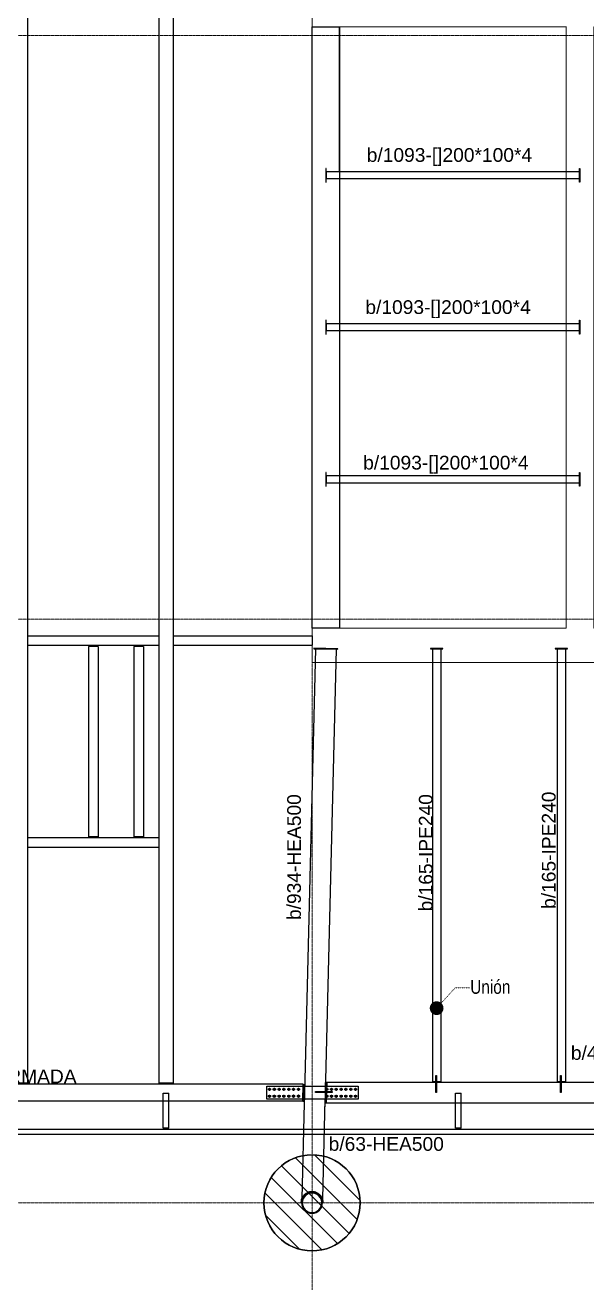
# Model space of a CAD drawing. Header units: millimetres. Extents: x -999 to 93225, y -17477 to 29086.
# Drawn here: x 17216 to 25393, y -1016 to 17303 of the extents above; entities that cross this region are included whole.
import ezdxf
from ezdxf.enums import TextEntityAlignment as Align

# ---------------------------------------------------------------- set-up
doc = ezdxf.new("R2010")
doc.units = ezdxf.units.MM
doc.header["$LTSCALE"] = 0.4
for name, pattern in [('Dash', [0.9525, 0.47625, -0.47625]), ('Dot', [0.714375, 0, -0.714375]), ('Grid Line', [3.33375, 1.905, -0.47625, 0.47625, -0.47625])]:
    doc.linetypes.add(name, pattern=pattern)
doc.layers.get('0').update_dxf_attribs({"color": 255})
for name, color, linetype, lineweight in [('0-2', 7, 'Dash', 9), ('0-3', 250, 'Continuous', 5), ('E_COLUMNAS', 1, 'Continuous', 18), ('E_COLUMNAS-1', 1, 'Continuous', 25), ('E_EJES-1', 8, 'Grid Line', 9), ('E_TEXTO', 3, 'Continuous', 9), ('E_TEXTO-1', 3, 'Dot', 9), ('E_VIGAS-1', 254, 'Continuous', 25), ('E_VIGAS-2', 8, 'Continuous', 25), ('I-WALL-1', 2, 'Continuous', 18)]:
    doc.layers.add(name, color=color, linetype=linetype, lineweight=lineweight)
doc.layers.add('COTAS', color=8, linetype='Continuous')
doc.layers.add('P_PLATINA', color=6, linetype='Continuous')
doc.styles.add('CX', font='ARIALUNI.ttf', dxfattribs={"width": 0.8, "height": 300})
doc.styles.add('VERDANA', font='arial.ttf')

# ---------------------------------------------------------------- blocks, each defined once
blk = doc.blocks.new('EST_SFM_VIGA-METALICA-SECCION-C - EST_SFM_VIGA-METALICA-UPN160-1509776-_10_00m_N_E_-NIVEL-3 DOC')
at = {"layer": 'E_VIGAS-1'}
for p, q in [((44.822, 0.047), (-44.831, 0.047)), ((-44.831, -0.018), (44.822, -0.018))]:
    blk.add_line(p, q, dxfattribs=at)
blk = doc.blocks.new('DCTIB_CNI_EST_MOD-1A-FAC_0001_rvt-2-_10_00m_N_E_-NIVEL-3 DOC')
at = {"layer": 'E_VIGAS-1'}
for p, q in [((-67.828, 142.261), (-67.746, 142.261)), ((-67.828, 141.749), (-67.828, 142.261)), ((-67.746, 141.749), (-67.746, 142.261)), ((-63.573, 142.261), (-63.491, 142.261)), ((-63.573, 141.749), (-63.573, 142.261)), ((-63.491, 141.749), (-63.491, 142.261)), ((-67.746, 141.749), (-67.828, 141.749)), ((-67.828, 141.748), (-67.828, 141.749)), ((-67.828, 141.749), (-67.746, 141.749)), ((-67.8, 141.748), (-67.828, 141.748)), ((-67.789, 141.743), (-67.789, 141.748)), ((-67.789, 141.729), (-67.789, 141.743)), ((-67.784, 141.748), (-67.784, 141.743)), ((-67.784, 141.743), (-67.784, 141.729)), ((-67.746, 141.748), (-67.774, 141.748)), ((-67.746, 141.749), (-67.746, 141.748)), ((-63.491, 141.749), (-63.573, 141.749)), ((-63.573, 141.748), (-63.573, 141.749)), ((-63.573, 141.749), (-63.491, 141.749)), ((-63.545, 141.748), (-63.573, 141.748)), ((-63.535, 141.743), (-63.535, 141.748)), ((-63.535, 141.729), (-63.535, 141.743)), ((-63.53, 141.748), (-63.53, 141.743)), ((-63.53, 141.743), (-63.53, 141.729)), ((-63.491, 141.748), (-63.519, 141.748)), ((-63.491, 141.749), (-63.491, 141.748))]:
    blk.add_line(p, q, dxfattribs=at)
for points, knots in [([(-67.8, 141.748), (-67.799, 141.748), (-67.798, 141.748), (-67.795, 141.748), (-67.793, 141.747), (-67.791, 141.747), (-67.79, 141.745), (-67.789, 141.744), (-67.789, 141.743)], [0, 0, 0, 0, 0.142857, 0.285714, 0.428571, 0.571429, 0.785714, 1, 1, 1, 1]), ([(-67.789, 141.743), (-67.789, 141.744), (-67.79, 141.746), (-67.791, 141.747), (-67.793, 141.747), (-67.794, 141.748), (-67.795, 141.748), (-67.797, 141.748), (-67.799, 141.748), (-67.8, 141.748)], [0, 0, 0, 0, 0.285714, 0.428571, 0.571429, 0.678571, 0.732143, 0.785714, 1, 1, 1, 1]), ([(-67.774, 141.748), (-67.775, 141.748), (-67.776, 141.748), (-67.779, 141.748), (-67.781, 141.747), (-67.783, 141.747), (-67.784, 141.745), (-67.784, 141.744), (-67.784, 141.743)], [0, 0, 0, 0, 0.142857, 0.285714, 0.428571, 0.571429, 0.785714, 1, 1, 1, 1]), ([(-67.784, 141.743), (-67.784, 141.744), (-67.784, 141.746), (-67.782, 141.747), (-67.781, 141.747), (-67.779, 141.748), (-67.778, 141.748), (-67.777, 141.748), (-67.775, 141.748), (-67.774, 141.748)], [0, 0, 0, 0, 0.285714, 0.428571, 0.571429, 0.678571, 0.732143, 0.785714, 1, 1, 1, 1]), ([(-63.545, 141.748), (-63.544, 141.748), (-63.543, 141.748), (-63.54, 141.748), (-63.538, 141.747), (-63.536, 141.747), (-63.535, 141.745), (-63.535, 141.744), (-63.535, 141.743)], [0, 0, 0, 0, 0.142857, 0.285714, 0.428571, 0.571429, 0.785714, 1, 1, 1, 1]), ([(-63.535, 141.743), (-63.535, 141.744), (-63.535, 141.746), (-63.537, 141.747), (-63.538, 141.747), (-63.54, 141.748), (-63.541, 141.748), (-63.542, 141.748), (-63.544, 141.748), (-63.545, 141.748)], [0, 0, 0, 0, 0.285714, 0.428571, 0.571429, 0.678571, 0.732143, 0.785714, 1, 1, 1, 1]), ([(-63.519, 141.748), (-63.52, 141.748), (-63.521, 141.748), (-63.524, 141.748), (-63.526, 141.747), (-63.528, 141.747), (-63.529, 141.745), (-63.53, 141.744), (-63.53, 141.743)], [0, 0, 0, 0, 0.142857, 0.285714, 0.428571, 0.571429, 0.785714, 1, 1, 1, 1]), ([(-63.53, 141.743), (-63.53, 141.744), (-63.529, 141.746), (-63.528, 141.747), (-63.526, 141.747), (-63.525, 141.748), (-63.524, 141.748), (-63.522, 141.748), (-63.52, 141.748), (-63.519, 141.748)], [0, 0, 0, 0, 0.285714, 0.428571, 0.571429, 0.678571, 0.732143, 0.785714, 1, 1, 1, 1])]:
    blk.add_open_spline(points, degree=3, knots=knots, dxfattribs=at)
blk.add_blockref('EST_SFM_VIGA-METALICA-SECCION-C - EST_SFM_VIGA-METALICA-UPN160-1509776-_10_00m_N_E_-NIVEL-3 DOC', (-41.042, 141.682), dxfattribs=at)
blk = doc.blocks.new('Part-72574620-2128 - 1471')
at = {"color": 253, "linetype": 'Continuous'}
for p, q in [((29064, 7879), (30396, 7880)), ((29064, 7689), (29064, 7879)), ((30396, 7880), (30396, 7689)), ((30396, 7689), (29064, 7689))]:
    blk.add_line(p, q, dxfattribs=at)
blk = doc.blocks.new('Bolt-72574620-2129 - 1471')
at = {"color": 253, "linetype": 'Continuous'}
for p, q in [((29921, 7841), (29936, 7850)), ((29921, 7824), (29921, 7841)), ((29936, 7815), (29921, 7824)), ((29921, 7741), (29936, 7750)), ((29921, 7724), (29921, 7741)), ((29936, 7715), (29921, 7724)), ((29936, 7850), (29951, 7841)), ((29951, 7824), (29936, 7815)), ((29936, 7750), (29951, 7741)), ((29951, 7724), (29936, 7715)), ((29951, 7841), (29951, 7824)), ((29951, 7741), (29951, 7724)), ((29991, 7841), (30006, 7850)), ((29991, 7824), (29991, 7841)), ((30006, 7815), (29991, 7824)), ((29991, 7741), (30006, 7750)), ((29991, 7724), (29991, 7741)), ((30006, 7715), (29991, 7724)), ((30006, 7850), (30021, 7841)), ((30021, 7824), (30006, 7815)), ((30006, 7750), (30021, 7741)), ((30021, 7724), (30006, 7715)), ((30021, 7841), (30021, 7824)), ((30021, 7741), (30021, 7724)), ((30061, 7841), (30076, 7850)), ((30061, 7824), (30061, 7841)), ((30076, 7815), (30061, 7824)), ((30061, 7741), (30076, 7750)), ((30061, 7724), (30061, 7741)), ((30076, 7715), (30061, 7724)), ((30076, 7850), (30091, 7841)), ((30091, 7824), (30076, 7815)), ((30076, 7750), (30091, 7741)), ((30091, 7724), (30076, 7715)), ((30091, 7841), (30091, 7824)), ((30091, 7741), (30091, 7724)), ((30131, 7841), (30146, 7850)), ((30131, 7824), (30131, 7841)), ((30146, 7815), (30131, 7824)), ((30131, 7741), (30146, 7750)), ((30131, 7724), (30131, 7741)), ((30146, 7715), (30131, 7724)), ((30146, 7850), (30161, 7841)), ((30161, 7824), (30146, 7815)), ((30146, 7750), (30161, 7741)), ((30161, 7724), (30146, 7715)), ((30161, 7841), (30161, 7824)), ((30161, 7741), (30161, 7724)), ((30201, 7841), (30216, 7850)), ((30201, 7824), (30201, 7841)), ((30216, 7815), (30201, 7824)), ((30201, 7741), (30216, 7750)), ((30201, 7724), (30201, 7741)), ((30216, 7715), (30201, 7724)), ((30216, 7850), (30231, 7841)), ((30231, 7824), (30216, 7815)), ((30216, 7750), (30231, 7741)), ((30231, 7724), (30216, 7715)), ((30231, 7841), (30231, 7824)), ((30231, 7741), (30231, 7724)), ((30271, 7841), (30286, 7850)), ((30271, 7824), (30271, 7841)), ((30286, 7815), (30271, 7824)), ((30271, 7741), (30286, 7750)), ((30271, 7724), (30271, 7741)), ((30286, 7715), (30271, 7724)), ((30286, 7850), (30301, 7841)), ((30301, 7824), (30286, 7815)), ((30286, 7750), (30301, 7741)), ((30301, 7724), (30286, 7715)), ((30301, 7841), (30301, 7824)), ((30301, 7741), (30301, 7724)), ((30341, 7841), (30356, 7850)), ((30341, 7824), (30341, 7841)), ((30356, 7816), (30341, 7824)), ((30341, 7741), (30356, 7750)), ((30341, 7724), (30341, 7741)), ((30356, 7716), (30341, 7724)), ((30356, 7850), (30371, 7842)), ((30371, 7824), (30356, 7816)), ((30356, 7750), (30371, 7742)), ((30371, 7724), (30356, 7716)), ((30371, 7842), (30371, 7824)), ((30371, 7742), (30371, 7724))]:
    blk.add_line(p, q, dxfattribs=at)
for centre, radius, start, end in [((29936, 7832), 11.5, 18.073, 198.073), ((29936, 7832), 11.5, 198.073, 18.073), ((29936, 7732), 11.5, 18.073, 198.073), ((29936, 7732), 11.5, 198.073, 18.073), ((29936, 7832), 10, 90.073, 270.073), ((29936, 7732), 10, 90.073, 270.073), ((29936, 7832), 10, 270.073, 90.073), ((29936, 7732), 10, 270.073, 90.073), ((30006, 7832), 11.5, 18.073, 198.073), ((30006, 7832), 11.5, 198.073, 18.073), ((30006, 7732), 11.5, 18.073, 198.073), ((30006, 7732), 11.5, 198.073, 18.073), ((30006, 7832), 10, 90.073, 270.073), ((30006, 7732), 10, 90.073, 270.073), ((30006, 7832), 10, 270.073, 90.073), ((30006, 7732), 10, 270.073, 90.073), ((30076, 7832), 11.5, 18.073, 198.073), ((30076, 7832), 11.5, 198.073, 18.073), ((30076, 7732), 11.5, 18.073, 198.073), ((30076, 7732), 11.5, 198.073, 18.073), ((30076, 7832), 10, 90.073, 270.073), ((30076, 7732), 10, 90.073, 270.073), ((30076, 7832), 10, 270.073, 90.073), ((30076, 7732), 10, 270.073, 90.073), ((30146, 7833), 11.5, 18.073, 198.073), ((30146, 7833), 11.5, 198.073, 18.073), ((30146, 7733), 11.5, 18.073, 198.073), ((30146, 7733), 11.5, 198.073, 18.073), ((30146, 7833), 10, 90.073, 270.073), ((30146, 7733), 10, 90.073, 270.073), ((30146, 7833), 10, 270.073, 90.073), ((30146, 7733), 10, 270.073, 90.073), ((30216, 7833), 11.5, 18.073, 198.073), ((30216, 7833), 11.5, 198.073, 18.073), ((30216, 7733), 11.5, 18.073, 198.073), ((30216, 7733), 11.5, 198.073, 18.073), ((30216, 7833), 10, 90.073, 270.073), ((30216, 7733), 10, 90.073, 270.073), ((30216, 7833), 10, 270.073, 90.073), ((30216, 7733), 10, 270.073, 90.073), ((30286, 7833), 11.5, 18.073, 198.073), ((30286, 7833), 11.5, 198.073, 18.073), ((30286, 7733), 11.5, 18.073, 198.073), ((30286, 7733), 11.5, 198.073, 18.073), ((30286, 7833), 10, 90.073, 270.073), ((30286, 7733), 10, 90.073, 270.073), ((30286, 7833), 10, 270.073, 90.073), ((30286, 7733), 10, 270.073, 90.073), ((30356, 7833), 11.5, 18.073, 198.073), ((30356, 7833), 11.5, 198.073, 18.073), ((30356, 7733), 11.5, 18.073, 198.073), ((30356, 7733), 11.5, 198.073, 18.073), ((30356, 7833), 10, 90.073, 270.073), ((30356, 7733), 10, 90.073, 270.073), ((30356, 7833), 10, 270.073, 90.073), ((30356, 7733), 10, 270.073, 90.073)]:
    blk.add_arc(centre, radius, start, end, dxfattribs=at)
blk = doc.blocks.new('Bolt-72574620-2130 - 1471')
at = {"color": 253, "linetype": 'Continuous'}
for p, q in [((29089, 7841), (29104, 7850)), ((29089, 7824), (29089, 7841)), ((29104, 7815), (29089, 7824)), ((29089, 7741), (29104, 7750)), ((29089, 7724), (29089, 7741)), ((29104, 7715), (29089, 7724)), ((29104, 7850), (29119, 7841)), ((29119, 7824), (29104, 7815)), ((29104, 7750), (29119, 7741)), ((29119, 7724), (29104, 7715)), ((29119, 7841), (29119, 7824)), ((29119, 7741), (29119, 7724)), ((29159, 7841), (29174, 7850)), ((29159, 7824), (29159, 7841)), ((29174, 7816), (29159, 7824)), ((29159, 7741), (29174, 7750)), ((29159, 7724), (29159, 7741)), ((29174, 7716), (29159, 7724)), ((29174, 7850), (29189, 7842)), ((29189, 7824), (29174, 7816)), ((29174, 7750), (29189, 7742)), ((29189, 7724), (29174, 7716)), ((29189, 7842), (29189, 7824)), ((29189, 7742), (29189, 7724)), ((29229, 7842), (29244, 7850)), ((29229, 7824), (29229, 7842)), ((29244, 7816), (29229, 7824)), ((29229, 7742), (29244, 7750)), ((29229, 7724), (29229, 7742)), ((29244, 7716), (29229, 7724)), ((29244, 7850), (29259, 7842)), ((29259, 7824), (29244, 7816)), ((29244, 7750), (29259, 7742)), ((29259, 7724), (29244, 7716)), ((29259, 7842), (29259, 7824)), ((29259, 7742), (29259, 7724)), ((29299, 7842), (29314, 7850)), ((29299, 7824), (29299, 7842)), ((29314, 7816), (29299, 7824)), ((29299, 7742), (29314, 7750)), ((29299, 7724), (29299, 7742)), ((29314, 7716), (29299, 7724)), ((29314, 7850), (29329, 7842)), ((29329, 7824), (29314, 7816)), ((29314, 7750), (29329, 7742)), ((29329, 7724), (29314, 7716)), ((29329, 7842), (29329, 7824)), ((29329, 7742), (29329, 7724)), ((29369, 7842), (29384, 7850)), ((29369, 7824), (29369, 7842)), ((29384, 7816), (29369, 7824)), ((29369, 7742), (29384, 7750)), ((29369, 7724), (29369, 7742)), ((29384, 7716), (29369, 7724)), ((29384, 7850), (29399, 7842)), ((29399, 7824), (29384, 7816)), ((29384, 7750), (29399, 7742)), ((29399, 7724), (29384, 7716)), ((29399, 7842), (29399, 7824)), ((29399, 7742), (29399, 7724)), ((29439, 7842), (29454, 7851)), ((29439, 7825), (29439, 7842)), ((29454, 7816), (29439, 7825)), ((29439, 7742), (29454, 7751)), ((29439, 7725), (29439, 7742)), ((29454, 7716), (29439, 7725)), ((29454, 7851), (29469, 7842)), ((29469, 7825), (29454, 7816)), ((29454, 7751), (29469, 7742)), ((29469, 7725), (29454, 7716)), ((29469, 7842), (29469, 7825)), ((29469, 7742), (29469, 7725)), ((29509, 7842), (29524, 7851)), ((29509, 7825), (29509, 7842)), ((29524, 7816), (29509, 7825)), ((29509, 7742), (29524, 7751)), ((29509, 7725), (29509, 7742)), ((29524, 7716), (29509, 7725)), ((29524, 7851), (29539, 7842)), ((29539, 7825), (29524, 7816)), ((29524, 7751), (29539, 7742)), ((29539, 7725), (29524, 7716)), ((29539, 7842), (29539, 7825)), ((29539, 7742), (29539, 7725))]:
    blk.add_line(p, q, dxfattribs=at)
for centre, radius, start, end in [((29104, 7833), 11.5, 18.073, 198.073), ((29104, 7833), 11.5, 198.073, 18.073), ((29104, 7733), 11.5, 18.073, 198.073), ((29104, 7733), 11.5, 198.073, 18.073), ((29104, 7833), 10, 90.073, 270.073), ((29104, 7733), 10, 90.073, 270.073), ((29104, 7833), 10, 270.073, 90.073), ((29104, 7733), 10, 270.073, 90.073), ((29174, 7833), 11.5, 18.073, 198.073), ((29174, 7833), 11.5, 198.073, 18.073), ((29174, 7733), 11.5, 18.073, 198.073), ((29174, 7733), 11.5, 198.073, 18.073), ((29174, 7833), 10, 90.073, 270.073), ((29174, 7733), 10, 90.073, 270.073), ((29174, 7833), 10, 270.073, 90.073), ((29174, 7733), 10, 270.073, 90.073), ((29244, 7833), 11.5, 18.073, 198.073), ((29244, 7833), 11.5, 198.073, 18.073), ((29244, 7733), 11.5, 18.073, 198.073), ((29244, 7733), 11.5, 198.073, 18.073), ((29244, 7833), 10, 90.073, 270.073), ((29244, 7733), 10, 90.073, 270.073), ((29244, 7833), 10, 270.073, 90.073), ((29244, 7733), 10, 270.073, 90.073), ((29314, 7833), 11.5, 18.073, 198.073), ((29314, 7833), 11.5, 198.073, 18.073), ((29314, 7733), 11.5, 18.073, 198.073), ((29314, 7733), 11.5, 198.073, 18.073), ((29314, 7833), 10, 90.073, 270.073), ((29314, 7733), 10, 90.073, 270.073), ((29314, 7833), 10, 270.073, 90.073), ((29314, 7733), 10, 270.073, 90.073), ((29384, 7833), 11.5, 18.073, 198.073), ((29384, 7833), 11.5, 198.073, 18.073), ((29384, 7733), 11.5, 18.073, 198.073), ((29384, 7733), 11.5, 198.073, 18.073), ((29384, 7833), 10, 90.073, 270.073), ((29384, 7733), 10, 90.073, 270.073), ((29384, 7833), 10, 270.073, 90.073), ((29384, 7733), 10, 270.073, 90.073), ((29454, 7833), 11.5, 18.073, 198.073), ((29454, 7833), 11.5, 198.073, 18.073), ((29454, 7733), 11.5, 18.073, 198.073), ((29454, 7733), 11.5, 198.073, 18.073), ((29454, 7833), 10, 90.073, 270.073), ((29454, 7733), 10, 90.073, 270.073), ((29454, 7833), 10, 270.073, 90.073), ((29454, 7733), 10, 270.073, 90.073), ((29524, 7833), 11.5, 18.073, 198.073), ((29524, 7833), 11.5, 198.073, 18.073), ((29524, 7733), 11.5, 18.073, 198.073), ((29524, 7733), 11.5, 198.073, 18.073), ((29524, 7833), 10, 90.073, 270.073), ((29524, 7733), 10, 90.073, 270.073), ((29524, 7833), 10, 270.073, 90.073), ((29524, 7733), 10, 270.073, 90.073)]:
    blk.add_arc(centre, radius, start, end, dxfattribs=at)

msp = doc.modelspace()

# ---------------------------------------------------------------- hatches: boundary and pattern name
at = {"layer": 'E_COLUMNAS'}
h = msp.add_hatch(dxfattribs=at)
h.set_pattern_fill('FP_1', color=256, scale=1000, style=0, pattern_type=2)
h.set_pattern_definition([(135, (87054.57, -140512.8), (-159.09903, -159.09903), [])])
h.paths.add_polyline_path([(21392.5, -550.4), (21483.8, -544.4), (21573.6, -526.5), (21660.4, -497.1), (21742.5, -456.6), (21818.6, -405.7), (21887.5, -345.4), (21947.8, -276.5), (21998.7, -200.4), (22039.2, -118.3), (22068.6, -31.6), (22086.5, 58.2), (22092.5, 149.6), (22086.5, 241), (22068.6, 330.8), (22039.2, 417.5), (21998.7, 499.6), (21947.8, 575.7), (21887.5, 644.6), (21818.6, 705), (21736.1, 759), (21660.4, 796.3), (21573.6, 825.8), (21483.8, 843.6), (21392.5, 849.6), (21301.1, 843.6), (21211.3, 825.8), (21124.6, 796.3), (21042.5, 755.8), (20966.3, 705), (20897.5, 644.6), (20837.1, 575.7), (20786.3, 499.6), (20745.8, 417.5), (20716.3, 330.8), (20698.5, 241), (20692.5, 149.6), (20698.5, 58.2), (20716.3, -31.6), (20745.8, -118.3), (20786.3, -200.4), (20837.1, -276.5), (20897.5, -345.4), (20966.3, -405.7), (21042.5, -456.6), (21124.6, -497.1), (21211.3, -526.5), (21301.1, -544.4)])
h = msp.add_hatch(dxfattribs=at)
h.set_pattern_fill('FP_1', color=256, scale=1000, style=0, pattern_type=2)
h.set_pattern_definition([(135, (87054.57, -140512.8), (-159.09903, -159.09903), [])])
h.paths.add_polyline_path([(21392.5, -550.4), (21483.8, -544.4), (21573.6, -526.5), (21660.4, -497.1), (21742.5, -456.6), (21818.6, -405.7), (21887.5, -345.4), (21947.8, -276.5), (21998.7, -200.4), (22039.2, -118.3), (22068.6, -31.6), (22086.5, 58.2), (22092.5, 149.6), (22086.5, 241), (22068.6, 330.8), (22039.2, 417.5), (21998.7, 499.6), (21947.8, 575.7), (21887.5, 644.6), (21818.6, 705), (21736.1, 759), (21660.4, 796.3), (21573.6, 825.8), (21483.8, 843.6), (21392.5, 849.6), (21301.1, 843.6), (21211.3, 825.8), (21124.6, 796.3), (21042.5, 755.8), (20966.3, 705), (20897.5, 644.6), (20837.1, 575.7), (20786.3, 499.6), (20745.8, 417.5), (20716.3, 330.8), (20698.5, 241), (20692.5, 149.6), (20698.5, 58.2), (20716.3, -31.6), (20745.8, -118.3), (20786.3, -200.4), (20837.1, -276.5), (20897.5, -345.4), (20966.3, -405.7), (21042.5, -456.6), (21124.6, -497.1), (21211.3, -526.5), (21301.1, -544.4)])

# ---------------------------------------------------------------- linework, layer by layer
at = {"color": 2, "linetype": 'Continuous'}
for points in [[(21242.9, 119.9, 1), (21542, 179.4, 1)], [(21252.7, 177.4, 1), (21532.2, 121.8, 1)]]:
    msp.add_lwpolyline(points, format="xyb", close=True, dxfattribs=at)
at = {"layer": '0-2'}
msp.add_line((25089, 17279.8), (25089.5, 17280.1), dxfattribs=at)
at = {"layer": 'COTAS'}
msp.add_line((21792.4, 15167.1), (21792.4, 17279.7), dxfattribs=at)
at = {"layer": 'E_COLUMNAS-1'}
msp.add_circle((21392.5, 149.6), 700, dxfattribs=at)
for start, end in [(0, 180), (180, 0)]:
    msp.add_arc((21392.5, 149.6), 700, start, end, dxfattribs=at)
at = {"layer": 'E_EJES-1'}
for p, q in [((21392.5, -2529.9), (21392.5, 28185.7)), ((-99.3, 17149.6), (92325, 17149.6)), ((-99.3, 8649.6), (92325, 8649.6)), ((-99.3, 149.6), (92325, 149.6))]:
    msp.add_line(p, q, dxfattribs=at)
at = {"layer": 'E_TEXTO-1', "color": 4}
msp.add_lwpolyline([(23206.1, 2984.7), (23476.7, 3282.7), (23686.4, 3282.7)], dxfattribs=at)
at = {"layer": 'E_TEXTO-1', "color": 4, "const_width": 100}
msp.add_lwpolyline([(23156.1, 2984.7, 1), (23256.1, 2984.7, 1)], format="xyb", close=True, dxfattribs=at)
at = {"layer": 'E_VIGAS-2'}
for p, q in [((17247.5, 23908.7), (17247.5, 1890.6)), ((19162.5, 23908.7), (19162.5, 1890.6)), ((19372.5, 23908.7), (19372.5, 1890.6)), ((21792.4, 17279.7), (21792.4, 17282.1)), ((21792.4, 15167.1), (21792.4, 17279.7)), ((25092.6, 17279.7), (25092.6, 17282.1)), ((17247.5, 8410.2), (19162.5, 8410.2)), ((17247.5, 8270.2), (19162.5, 8270.2)), ((18278.7, 8250.2), (18138.7, 8250.2)), ((18138.7, 8250.2), (18138.7, 5481.2)), ((18206, 8257.5), (18211.5, 8257.5)), ((18206, 8250.2), (18206, 8257.5)), ((18211.5, 8257.5), (18211.5, 8250.2)), ((18278.7, 8250.2), (18278.7, 5481.2)), ((18938.7, 8250.2), (18798.7, 8250.2)), ((18798.7, 8250.2), (18798.7, 5481.2)), ((18866, 8257.5), (18871.5, 8257.5)), ((18866, 8250.2), (18866, 8257.5)), ((18871.5, 8257.5), (18871.5, 8250.2)), ((18938.7, 8250.2), (18938.7, 5481.2)), ((19372.5, 8410.2), (21392.5, 8410.2)), ((19372.5, 8270.2), (21392.5, 8270.2)), ((21392.5, 8410.2), (21392.5, 8270.2)), ((21441.4, 8219.7), (21277, 1549.7)), ((21441.3, 8219.7), (21741.3, 8212.3)), ((21741.3, 8212.3), (21577, 1549.7)), ((23147.5, 8219.7), (23267.5, 8219.7)), ((23147.5, 8219.7), (23147.5, 7218.1)), ((23267.5, 8219.7), (23267.5, 7102.8)), ((24962.5, 8219.7), (25082.5, 8219.7)), ((24962.5, 8219.7), (24962.5, 5474.4)), ((25082.5, 8219.7), (25082.5, 5359.1)), ((23147.5, 7217.9), (23147.5, 1913)), ((23267.5, 7102.7), (23267.5, 1913)), ((17247.5, 5468.5), (19162.5, 5468.5)), ((17247.5, 5328.5), (19162.5, 5328.5)), ((18278.7, 5481.2), (18138.7, 5481.2)), ((18938.7, 5481.2), (18798.7, 5481.2)), ((24962.5, 5474.3), (24962.5, 1913)), ((25082.5, 5359), (25082.5, 1913)), ((21265, 1877.9), (13108.4, 1877.9)), ((17247.5, 1890.6), (17037.5, 1890.6)), ((19372.5, 1890.6), (19162.5, 1890.6)), ((21258.9, 1627.9), (21265, 1877.9)), ((21266.2, 1877.9), (21266.2, 1772.9)), ((28679.8, 1903), (21588.4, 1903)), ((21605.8, 1903), (21598.8, 1903)), ((23267.5, 1913), (23147.5, 1913)), ((25082.5, 1913), (24962.5, 1913)), ((21266.2, 1732.9), (21261.5, 1732.9)), ((21266.2, 1747.9), (21261.8, 1747.9)), ((21262.1, 1757.9), (21266.2, 1757.9)), ((21266.2, 1772.9), (21262.4, 1772.9)), ((21266.2, 1772.9), (21266.2, 1757.9)), ((21266.2, 1757.9), (21266.2, 1747.9)), ((21266.2, 1747.9), (21266.2, 1732.9)), ((21266.2, 1732.9), (21266.2, 1627.9)), ((21579.7, 1658.7), (21543.9, 207.3)), ((21602.6, 1773), (21598.8, 1773)), ((21598.8, 1758.7), (21602.2, 1758.7)), ((21601.9, 1747.2), (21598.8, 1747.2)), ((21601.6, 1733), (21598.8, 1733)), ((21258.9, 1627.9), (13108.4, 1627.9)), ((21278.2, 1599.7), (21244, 214.2)), ((21258.9, 1627.9), (21266.2, 1627.9)), ((29676.6, 1603), (21588.4, 1603))]:
    msp.add_line(p, q, dxfattribs=at)
at = {"layer": 'E_VIGAS-2', "color": 30, "true_color": 0xf26722}
msp.add_line((21792.4, 8519.7), (21392.7, 8519.7), dxfattribs=at)
msp.add_lwpolyline([(21792.4, 10634.7), (21792.4, 8519.7), (21392.4, 8519.7), (21392.4, 17279.7), (21792.4, 17279.7), (21792.4, 10634.7)], dxfattribs=at)
at = {"layer": 'E_VIGAS-2'}
for points in [[(21592.7, 15217.1), (21592.7, 15017.1), (21598.7, 15017.1), (21598.7, 15217.1)], [(25292.7, 15217.1), (25292.7, 15017.1), (25286.7, 15017.1), (25286.7, 15217.1)], [(25286.7, 15067.1), (25286.7, 15167.1), (25092.7, 15167.1), (21598.7, 15167.1), (21598.7, 15067.1), (25092.7, 15067.1)], [(21592.7, 13003.7), (21592.7, 12803.7), (21598.7, 12803.7), (21598.7, 13003.7)], [(25092.7, 12953.7), (21598.7, 12953.7), (21598.7, 12853.7), (25092.7, 12853.7), (25286.7, 12853.7), (25286.7, 12953.7)], [(25292.7, 13003.7), (25292.7, 12803.7), (25286.7, 12803.7), (25286.7, 13003.7)], [(21592.7, 10788.7), (21592.7, 10588.7), (21598.7, 10588.7), (21598.7, 10788.7)], [(21598.7, 10638.7), (25092.7, 10638.7), (25286.7, 10638.7), (25286.7, 10738.7), (25092.7, 10738.7), (21598.7, 10738.7)], [(25292.7, 10788.7), (25292.7, 10588.7), (25286.7, 10588.7), (25286.7, 10788.7)], [(21417.4, 8220.2), (21765.2, 8211.8), (21765.4, 8217.8), (21417.6, 8226.2)], [(23117.5, 8219.7), (23297.5, 8219.7), (23297.5, 8225.7), (23117.5, 8225.7)], [(24932.5, 8219.7), (25112.5, 8219.7), (25112.5, 8225.7), (24932.5, 8225.7)], [(21251.5, 206.7), (21258, 220.1), (21259, 222), (21266.3, 234.8), (21269.1, 238.8), (21278.2, 249.8), (21280.3, 252.1), (21291.1, 262.9), (21293.2, 264.8), (21304.2, 273.8), (21308.6, 276.8), (21321.3, 283.9), (21323.2, 284.9), (21336.8, 291.3), (21340.8, 292.8), (21354.5, 297), (21358.1, 297.8), (21373.2, 300.4), (21375.3, 300.7), (21389.5, 302.1), (21395.4, 302.1), (21409.6, 300.7), (21411.8, 300.4), (21426.9, 297.8), (21430.5, 297), (21444.1, 292.8), (21448.2, 291.3), (21461.7, 284.9), (21463.7, 283.9), (21476.4, 276.8), (21480.7, 273.8), (21491.7, 264.8), (21493.8, 262.9), (21504.7, 252.1), (21506.8, 249.8), (21515.8, 238.8), (21518.6, 234.8), (21526, 222), (21527, 220.1), (21533.5, 206.7), (21535.2, 202.4), (21539.3, 188.7), (21540.1, 185.4), (21542.9, 170.4), (21543.2, 167.9), (21544.9, 150.9), (21554.8, 151.9), (21553.2, 168.9), (21552.7, 172.2), (21549.9, 187.2), (21548.9, 191.6), (21544.7, 205.3), (21542.5, 211.1), (21536, 224.4), (21534.7, 227), (21527.3, 239.7), (21523.6, 245.2), (21514.5, 256.2), (21511.7, 259.2), (21500.8, 270), (21498.1, 272.5), (21487.1, 281.5), (21481.3, 285.5), (21468.6, 292.6), (21466, 293.9), (21452.4, 300.3), (21447, 302.4), (21433.4, 306.5), (21428.6, 307.7), (21413.5, 310.3), (21410.6, 310.7), (21396.4, 312.1), (21388.6, 312.1), (21374.4, 310.7), (21371.5, 310.3), (21356.4, 307.7), (21351.6, 306.5), (21337.9, 302.4), (21332.5, 300.3), (21319, 293.9), (21316.4, 292.6), (21303.7, 285.5), (21297.9, 281.5), (21286.9, 272.5), (21284.1, 270), (21273.2, 259.2), (21270.4, 256.2), (21261.4, 245.2), (21257.6, 239.7), (21250.3, 227), (21249, 224.4), (21242.5, 211.1), (21240.2, 205.3), (21236.1, 191.6), (21235, 187.2), (21232.3, 172.2), (21231.8, 168.9), (21230.1, 151.9), (21240.1, 150.9), (21241.7, 167.9), (21242.1, 170.4), (21244.9, 185.4), (21245.7, 188.7), (21249.8, 202.4)]]:
    msp.add_lwpolyline(points, close=True, dxfattribs=at)
for points in [[(21588.4, 1603), (21588.4, 1733), (21588.4, 1747.2), (21588.4, 1758.7), (21588.4, 1773), (21588.4, 1903)], [(21605.8, 1903), (21598.8, 1621.7), (21598.8, 1603)]]:
    msp.add_lwpolyline(points, dxfattribs=at)
at = {"layer": 'I-WALL-1', "color": 40, "true_color": 0xf8d731}
msp.add_lwpolyline([(21392.7, 8019.7), (29892.7, 8019.7), (29892.7, 8519.7), (25492.6, 8519.7), (25492.6, 17279.7), (29892.7, 17279.7), (29892.7, 17779.7), (21392.7, 17779.7), (21392.7, 17279.7), (25092.6, 17279.7), (25092.6, 8519.7), (21392.7, 8519.7)], close=True, dxfattribs=at)
at = {"layer": 'P_PLATINA'}
for points in [[(23194.4, 2002.7), (23204.4, 2002.7), (23204.4, 1758.7), (23194.4, 1758.7)], [(25009.4, 2002.7), (25019.4, 2002.7), (25019.4, 1758.7), (25009.4, 1758.7)], [(21686, 1768.7), (21686, 1758.7), (21442, 1758.7), (21442, 1768.7)]]:
    msp.add_lwpolyline(points, close=True, dxfattribs=at)

# ---------------------------------------------------------------- block references
for name in ['Part-72574620-2128 - 1471', 'Bolt-72574620-2130 - 1471', 'Bolt-72574620-2129 - 1471']:
    msp.add_blockref(name, (-8330.9, -6030.4))
at = {"layer": '0-3', "lineweight": 0, "xscale": 1000.000000003685, "yscale": 1000.000000003685, "zscale": 1000.000000003685}
msp.add_blockref('DCTIB_CNI_EST_MOD-1A-FAC_0001_rvt-2-_10_00m_N_E_-NIVEL-3 DOC', (87054.6, -140512.8), dxfattribs=at)

# ---------------------------------------------------------------- texts
at = {"layer": 'E_TEXTO', "style": 'VERDANA'}
for s, p in [('b/1093-[]200*100*4', (23392.3, 15311.7)), ('b/1093-[]200*100*4', (23372.4, 13095.9)), ('b/1093-[]200*100*4', (23340.4, 10830.4)), ('b/4-HEA450', (25921.2, 2232.5)), ('VIGA ARMADA', (16993.9, 1890.3)), ('b/63-HEA500', (22472.6, 906.8))]:
    msp.add_text(s, height=200, dxfattribs=at).set_placement(p, align=Align.CENTER)
for s, p in [('b/934-HEA500', (21230.1, 5185)), ('b/165-IPE240', (23147.5, 5248.1)), ('b/165-IPE240', (24938.1, 5284.9))]:
    msp.add_text(s, height=200, rotation=90, dxfattribs=at).set_placement(p, align=Align.CENTER)
at = {"layer": 'E_TEXTO-1', "color": 4, "style": 'CX', "width": 0.8}
msp.add_text('Unión', height=200, dxfattribs=at).set_placement((23695.4, 3193.9))

doc.saveas('drawing.dxf')
